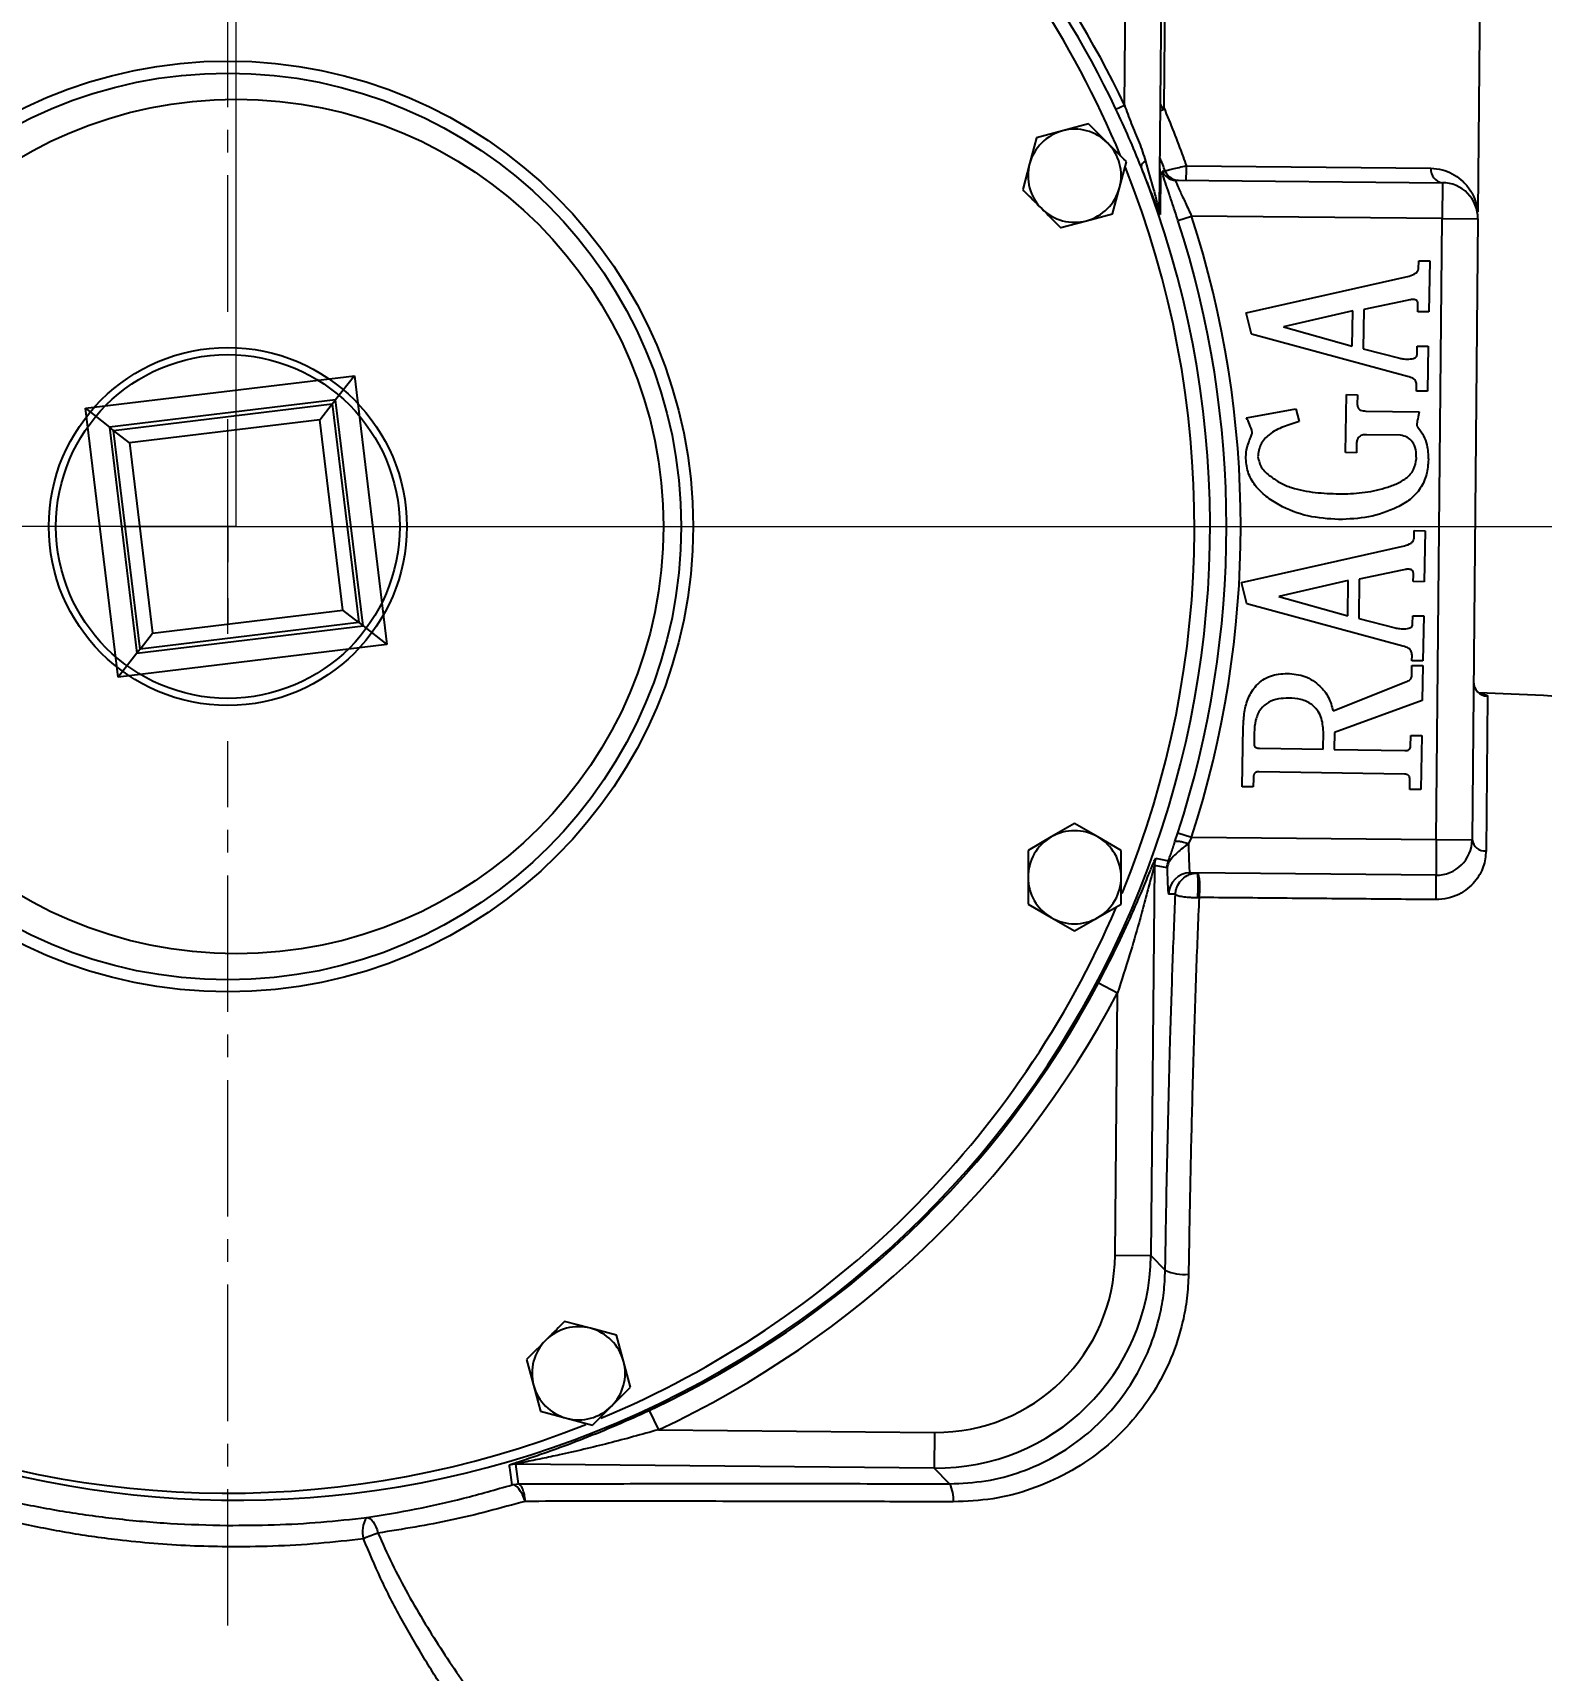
# Model space of a CAD drawing. Header units: millimetres. Extents: x 1964 to 5009, y 569 to 2723.
# Drawn here: x 3377.1 to 3587.8, y 1111.4 to 1340.1 of the extents above; entities that cross this region are included whole.
import ezdxf

# ---------------------------------------------------------------- set-up
doc = ezdxf.new("R2010")
doc.units = ezdxf.units.MM
doc.linetypes.add('CENTER2', pattern=[28.575, 19.05, -3.175, 3.175, -3.175])
doc.linetypes.add('点画线', pattern=[18, 12, -2, 2, -2])
for name, color, linetype, lineweight in [('10', 7, 'Continuous', 0), ('AM_5', 3, 'Continuous', 25), ('中心线层', 1, '点画线', 18)]:
    doc.layers.add(name, color=color, linetype=linetype, lineweight=lineweight)
doc.styles.add('SLDTEXTSTYLE1', font='txt.shx', dxfattribs={"width": 0.7, "bigfont": 'gbcbig.shx'})
doc.dimstyles.new('SLDDIMSTYLE12$0', dxfattribs={"dimtxt": 12, "dimasz": 10, "dimexe": 0, "dimexo": 0.0625, "dimgap": 0.875, "dimtad": 1, "dimdec": 1, "dimlfac": 1.8, "dimrnd": 1e-09, "dimzin": 12, "dimdsep": 46, "dimtxsty": 'SLDTEXTSTYLE1', "dimcen": 0.09, "dimdle": 8.16, "dimclrd": 3, "dimclre": 3, "dimadec": 0, "dimazin": 3, "dimtfac": 1, "dimtdec": 1, "dimtofl": 0, "dimtmove": 0, "dimatfit": 3, "dimfxl": 0, "dimfrac": 2, "dimtolj": 1, "dimlwd": 5, "dimlwe": 5, "dimarcsym": 0})

# ---------------------------------------------------------------- blocks, each defined once
blk = doc.blocks.new('*U49')
at = {"layer": '中心线层', "color": 0, "linetype": 'CENTER2', "transparency": 16777216}
for p, q in [((0, 30), (0, 153.5)), ((30, 0), (153.5, 0)), ((0, -153.5), (0, -30))]:
    blk.add_line(p, q, dxfattribs=at)
at = {"layer": '中心线层', "color": 0, "linetype": 'Continuous', "transparency": 16777216}
for p, q in [((0, -15), (0, 15)), ((-15, 0), (15, 0))]:
    blk.add_line(p, q, dxfattribs=at)
blk = doc.blocks.new('*D55')
at = {"layer": 'AM_5', "color": 3, "lineweight": 5, "transparency": 16777216}
blk.add_line((2888.44, 1183.2), (2888.44, 1435.38), dxfattribs=at)
at = {"layer": 'AM_5', "color": 3, "linetype": 'Continuous', "lineweight": 5, "transparency": 16777216}
for p, q in [((2898.44, 1435.38), (3395.56, 1435.38)), ((3405.56, 1271.2), (3405.56, 1435.38))]:
    blk.add_line(p, q, dxfattribs=at)
at = {"layer": 'AM_5', "color": 3, "transparency": 16777216}
for points in [[(2898.44, 1437.05), (2898.44, 1433.71), (2888.44, 1435.38)], [(3395.56, 1437.05), (3395.56, 1433.71), (3405.56, 1435.38)]]:
    blk.add_solid(points, dxfattribs=at)
at = {"layer": 'Defpoints', "color": 0, "transparency": 16777216}
for p in [(3405.56, 1435.38), (3405.56, 1271.14), (2888.44, 1183.14)]:
    blk.add_point(p, dxfattribs=at)
at = {"layer": 'AM_5', "color": 0, "transparency": 16777216, "insert": (3144.83, 1449.97), "char_height": 12, "width": 2.3333, "attachment_point": 5, "style": 'SLDTEXTSTYLE1'}
blk.add_mtext('\\A1;{\\H2.28571x;520}', dxfattribs=at)
blk = doc.blocks.new('*D56')
at = {"layer": 'AM_5', "color": 3, "lineweight": 5, "transparency": 16777216}
blk.add_line((3405.56, 1271.2), (3405.56, 1710.25), dxfattribs=at)
at = {"layer": 'AM_5', "color": 3, "linetype": 'Continuous', "lineweight": 5, "transparency": 16777216}
for p, q in [((3415.56, 1710.25), (3805.86, 1710.25)), ((3815.86, 1235.47), (3815.86, 1710.25))]:
    blk.add_line(p, q, dxfattribs=at)
at = {"layer": 'AM_5', "color": 3, "transparency": 16777216}
for points in [[(3415.56, 1711.91), (3415.56, 1708.58), (3405.56, 1710.25)], [(3805.86, 1711.91), (3805.86, 1708.58), (3815.86, 1710.25)]]:
    blk.add_solid(points, dxfattribs=at)
at = {"layer": 'Defpoints', "color": 0, "transparency": 16777216}
for p in [(3815.86, 1710.25), (3405.56, 1271.14), (3815.86, 1235.41)]:
    blk.add_point(p, dxfattribs=at)
at = {"layer": 'AM_5', "color": 0, "transparency": 16777216, "insert": (3610.71, 1724.84), "char_height": 12, "attachment_point": 5, "style": 'SLDTEXTSTYLE1'}
blk.add_mtext('\\A1;{\\H2.28571x;410}', dxfattribs=at)
blk = doc.blocks.new('*D59')
at = {"layer": 'AM_5', "color": 3, "lineweight": 5, "transparency": 16777216}
blk.add_line((3405.49, 1271.14), (2987.04, 1271.14), dxfattribs=at)
at = {"layer": 'AM_5', "color": 3, "linetype": 'Continuous', "lineweight": 5, "transparency": 16777216}
for p, q in [((2987.04, 1261.14), (2987.04, 942.26)), ((3403.59, 932.26), (2987.04, 932.26))]:
    blk.add_line(p, q, dxfattribs=at)
at = {"layer": 'AM_5', "color": 3, "transparency": 16777216}
for points in [[(2985.38, 1261.14), (2988.71, 1261.14), (2987.04, 1271.14)], [(2985.38, 942.26), (2988.71, 942.26), (2987.04, 932.26)]]:
    blk.add_solid(points, dxfattribs=at)
at = {"layer": 'Defpoints', "color": 0, "transparency": 16777216}
for p in [(3405.56, 1271.14), (2987.04, 932.26), (3403.66, 932.26)]:
    blk.add_point(p, dxfattribs=at)
at = {"layer": 'AM_5', "color": 0, "transparency": 16777216, "insert": (2972.45, 1024.24), "char_height": 12, "attachment_point": 5, "rotation": 90, "style": 'SLDTEXTSTYLE1'}
blk.add_mtext('\\A1;{\\H2.28571x;340}', dxfattribs=at)
blk = doc.blocks.new('*D60')
at = {"layer": 'AM_5', "color": 3, "lineweight": 5, "transparency": 16777216}
blk.add_line((3719.74, 1702.64), (3792.52, 1702.64), dxfattribs=at)
at = {"layer": 'AM_5', "color": 3, "linetype": 'Continuous', "lineweight": 5, "transparency": 16777216}
for p, q in [((3792.52, 1692.64), (3792.52, 1281.14)), ((3405.62, 1271.14), (3792.52, 1271.14))]:
    blk.add_line(p, q, dxfattribs=at)
at = {"layer": 'AM_5', "color": 3, "transparency": 16777216}
for points in [[(3790.86, 1692.64), (3794.19, 1692.64), (3792.52, 1702.64)], [(3790.86, 1281.14), (3794.19, 1281.14), (3792.52, 1271.14)]]:
    blk.add_solid(points, dxfattribs=at)
at = {"layer": 'Defpoints', "color": 0, "transparency": 16777216}
for p in [(3719.68, 1702.64), (3405.56, 1271.14), (3792.52, 1271.14)]:
    blk.add_point(p, dxfattribs=at)
at = {"layer": 'AM_5', "color": 0, "transparency": 16777216, "insert": (3777.94, 1514.29), "char_height": 12, "attachment_point": 5, "rotation": 90, "style": 'SLDTEXTSTYLE1'}
blk.add_mtext('\\A1;{\\H2.28571x;430}', dxfattribs=at)
blk = doc.blocks.new('*D61')
at = {"layer": 'AM_5', "color": 3, "lineweight": 5, "transparency": 16777216}
blk.add_line((3758.82, 1474.08), (3696.47, 1474.08), dxfattribs=at)
at = {"layer": 'AM_5', "color": 3, "linetype": 'Continuous', "lineweight": 5, "transparency": 16777216}
for p, q in [((3696.47, 1464.08), (3696.47, 1281.14)), ((3405.62, 1271.14), (3696.47, 1271.14))]:
    blk.add_line(p, q, dxfattribs=at)
at = {"layer": 'AM_5', "color": 3, "transparency": 16777216}
for points in [[(3694.8, 1464.08), (3698.13, 1464.08), (3696.47, 1474.08)], [(3694.8, 1281.14), (3698.13, 1281.14), (3696.47, 1271.14)]]:
    blk.add_solid(points, dxfattribs=at)
at = {"layer": 'Defpoints', "color": 0, "transparency": 16777216}
for p in [(3758.89, 1474.08), (3405.56, 1271.14), (3696.47, 1271.14)]:
    blk.add_point(p, dxfattribs=at)
at = {"layer": 'AM_5', "color": 0, "transparency": 16777216, "insert": (3681.88, 1372.61), "char_height": 12, "attachment_point": 5, "rotation": 90, "style": 'SLDTEXTSTYLE1'}
blk.add_mtext('\\A1;{\\H2.28571x;200}', dxfattribs=at)
blk = doc.blocks.new('*D79')
at = {"layer": 'AM_5', "color": 3, "lineweight": 5, "transparency": 16777216}
blk.add_line((3405.53, 1271.06), (3405.53, 1617.03), dxfattribs=at)
at = {"layer": 'AM_5', "color": 3, "linetype": 'Continuous', "lineweight": 5, "transparency": 16777216}
for p, q in [((3415.53, 1617.03), (3488.51, 1617.03)), ((3498.51, 1573.7), (3498.51, 1617.03))]:
    blk.add_line(p, q, dxfattribs=at)
at = {"layer": 'AM_5', "color": 3, "transparency": 16777216}
for points in [[(3415.53, 1618.7), (3415.53, 1615.36), (3405.53, 1617.03)], [(3488.51, 1618.7), (3488.51, 1615.36), (3498.51, 1617.03)]]:
    blk.add_solid(points, dxfattribs=at)
at = {"layer": 'Defpoints', "color": 0, "transparency": 16777216}
for p in [(3498.51, 1617.03), (3498.51, 1573.64), (3405.53, 1271)]:
    blk.add_point(p, dxfattribs=at)
at = {"layer": 'AM_5', "color": 0, "transparency": 16777216, "insert": (3452.02, 1623.91), "char_height": 12, "attachment_point": 5, "style": 'SLDTEXTSTYLE1'}
blk.add_mtext('\\A1;93', dxfattribs=at)
blk = doc.blocks.new('SW_CENTERMARKSYMBOL_12')
at = {"layer": '10', "color": 0}
for p, q in [((0, 1), (0, 1.35)), ((0, 0), (0, 0.5)), ((-1, 0), (-1.35, 0)), ((0, 0), (-0.5, 0)), ((0, 0), (0, -0.5)), ((0, 0), (0.5, 0)), ((1, 0), (1.35, 0)), ((0, -1), (0, -1.35))]:
    blk.add_line(p, q, dxfattribs=at)

msp = doc.modelspace()

# ---------------------------------------------------------------- linework, layer by layer
at = {"color": 7, "linetype": 'Continuous', "lineweight": 25}
for p, q in [((3529.605, 1330.002), (3530.388, 1414.565)), ((3535.388, 1414.518), (3534.47, 1315.366)), ((3535.61, 1384.515), (3535.102, 1329.642)), ((3579.608, 1384.108), (3578.969, 1315.084)), ((3528.41, 1329.435), (3529.605, 1330.002)), ((3534.999, 1329.325), (3534.598, 1329.146)), ((3534.607, 1330.188), (3534.999, 1329.325)), ((3520.96, 1326.403), (3517.335, 1325.432)), ((3524.585, 1327.374), (3520.96, 1326.403)), ((3517.335, 1325.432), (3516.364, 1321.807)), ((3516.364, 1321.807), (3515.393, 1318.182)), ((3528.921, 1318.442), (3529.892, 1322.067)), ((3534.655, 1320.372), (3534.576, 1314.708)), ((3536.737, 1319.502), (3574.007, 1319.157)), ((3538.255, 1321.488), (3572.409, 1321.172)), ((3527.95, 1314.817), (3528.921, 1318.442)), ((3574.007, 1319.157), (3573.961, 1314.157)), ((3520.7, 1312.875), (3524.325, 1313.846)), ((3524.325, 1313.846), (3527.95, 1314.817)), ((3537.081, 1313.863), (3538.982, 1314.481)), ((3573.961, 1314.157), (3538.982, 1314.481)), ((3573.158, 1227.442), (3573.961, 1314.157)), ((3573.961, 1314.157), (3578.96, 1314.111)), ((3578.96, 1314.111), (3578.158, 1227.396)), ((3570.675, 1307.135), (3570.696, 1308.248)), ((3570.696, 1308.248), (3572.232, 1308.223)), ((3572.232, 1308.223), (3572.113, 1301.096)), ((3546.602, 1300.99), (3569.35, 1306.109)), ((3561.503, 1301.269), (3551.811, 1299.021)), ((3561.425, 1296.342), (3561.503, 1301.269)), ((3563.04, 1301.453), (3562.952, 1295.948)), ((3569.04, 1302.714), (3563.04, 1301.453)), ((3570.577, 1301.121), (3570.591, 1302.031)), ((3547.345, 1298.008), (3546.602, 1300.99)), ((3551.811, 1299.021), (3561.425, 1296.342)), ((3572.113, 1301.096), (3570.577, 1301.121)), ((3569.129, 1292.075), (3547.345, 1298.008)), ((3562.952, 1295.948), (3568.05, 1294.654)), ((3570.48, 1295.225), (3570.501, 1296.338)), ((3570.501, 1296.338), (3572.036, 1296.313)), ((3572.036, 1296.313), (3571.93, 1290.037)), ((3384.511, 1287.643), (3422.058, 1292.185)), ((3422.058, 1292.185), (3419.443, 1288.851)), ((3422.058, 1292.185), (3426.599, 1254.639)), ((3570.394, 1290.062), (3570.407, 1290.832)), ((3571.93, 1290.037), (3570.394, 1290.062)), ((3384.511, 1287.643), (3387.845, 1285.029)), ((3389.053, 1250.097), (3384.511, 1287.643)), ((3419.443, 1288.851), (3387.845, 1285.029)), ((3388.444, 1284.56), (3418.974, 1288.253)), ((3417.231, 1286.03), (3418.974, 1288.253)), ((3418.974, 1288.253), (3419.443, 1288.851)), ((3418.974, 1288.253), (3422.667, 1257.723)), ((3423.265, 1257.253), (3419.443, 1288.851)), ((3546.639, 1286.306), (3553.548, 1287.559)), ((3553.548, 1287.559), (3553.981, 1285.794)), ((3560.459, 1281.459), (3560.593, 1289.575)), ((3560.593, 1289.575), (3562.129, 1289.55)), ((3562.129, 1289.55), (3562.105, 1288.154)), ((3417.231, 1286.03), (3390.666, 1282.817)), ((3420.444, 1259.465), (3417.231, 1286.03)), ((3563.311, 1287.26), (3570.743, 1287.137)), ((3387.845, 1285.029), (3391.667, 1253.431)), ((3388.444, 1284.56), (3387.845, 1285.029)), ((3390.666, 1282.817), (3388.444, 1284.56)), ((3392.137, 1254.029), (3388.444, 1284.56)), ((3568.166, 1283.886), (3563.393, 1283.963)), ((3390.666, 1282.817), (3393.88, 1256.252)), ((3561.995, 1281.434), (3560.459, 1281.459)), ((3562.011, 1282.627), (3561.995, 1281.434)), ((3570.041, 1269.469), (3570.062, 1270.582)), ((3570.062, 1270.582), (3571.597, 1270.557)), ((3571.597, 1270.557), (3571.478, 1263.43)), ((3545.967, 1263.324), (3568.715, 1268.443)), ((3568.405, 1265.048), (3562.405, 1263.787)), ((3546.71, 1260.342), (3545.967, 1263.324)), ((3560.868, 1263.604), (3551.177, 1261.355)), ((3560.79, 1258.676), (3560.868, 1263.604)), ((3562.405, 1263.787), (3562.317, 1258.282)), ((3569.942, 1263.455), (3569.956, 1264.365)), ((3571.478, 1263.43), (3569.942, 1263.455)), ((3568.494, 1254.409), (3546.71, 1260.342)), ((3551.177, 1261.355), (3560.79, 1258.676)), ((3393.88, 1256.252), (3420.444, 1259.465)), ((3422.667, 1257.723), (3420.444, 1259.465)), ((3562.317, 1258.282), (3567.415, 1256.988)), ((3569.845, 1257.559), (3569.866, 1258.672)), ((3569.866, 1258.672), (3571.401, 1258.647)), ((3571.401, 1258.647), (3571.295, 1252.371)), ((3391.667, 1253.431), (3423.265, 1257.253)), ((3422.667, 1257.723), (3392.137, 1254.029)), ((3392.137, 1254.029), (3393.88, 1256.252)), ((3422.667, 1257.723), (3423.265, 1257.253)), ((3423.265, 1257.253), (3426.599, 1254.639)), ((3426.599, 1254.639), (3389.053, 1250.097)), ((3391.667, 1253.431), (3389.053, 1250.097)), ((3392.137, 1254.029), (3391.667, 1253.431)), ((3569.719, 1250.214), (3569.744, 1251.749)), ((3569.744, 1251.749), (3571.28, 1251.724)), ((3569.76, 1252.396), (3569.772, 1253.166)), ((3571.295, 1252.371), (3569.76, 1252.396)), ((3571.28, 1251.724), (3571.197, 1246.834)), ((3558.737, 1245.403), (3568.909, 1249.429)), ((3571.197, 1246.834), (3558.928, 1242.351)), ((3580.295, 1247.463), (3580.095, 1225.826)), ((3546.063, 1234.796), (3546.2, 1243.223)), ((3547.722, 1242.347), (3547.697, 1240.785)), ((3557.355, 1240.038), (3557.393, 1242.472)), ((3558.928, 1242.351), (3558.89, 1240.013)), ((3569.559, 1240.428), (3569.584, 1241.963)), ((3569.584, 1241.963), (3571.12, 1241.938)), ((3571.12, 1241.938), (3570.996, 1234.389)), ((3548.478, 1240.184), (3557.355, 1240.038)), ((3558.89, 1240.013), (3568.757, 1239.852)), ((3547.615, 1235.964), (3547.599, 1234.771)), ((3568.699, 1236.556), (3548.421, 1236.888)), ((3569.461, 1234.414), (3569.477, 1235.607)), ((3547.599, 1234.771), (3546.063, 1234.796)), ((3570.996, 1234.389), (3569.461, 1234.414)), ((3522.642, 1229.663), (3519.392, 1227.787)), ((3525.892, 1227.787), (3522.642, 1229.663)), ((3536.662, 1227.137), (3537.067, 1228.376)), ((3537.067, 1228.376), (3538.968, 1227.758)), ((3519.392, 1227.787), (3516.142, 1225.91)), ((3529.142, 1225.91), (3525.892, 1227.787)), ((3538.968, 1227.758), (3538.56, 1226.862)), ((3538.968, 1227.758), (3573.158, 1227.442)), ((3573.158, 1227.442), (3573.112, 1222.442)), ((3573.158, 1227.442), (3578.158, 1227.396)), ((3533.791, 1223.813), (3533.287, 1169.34)), ((3535.57, 1223.494), (3533.791, 1223.813)), ((3573.112, 1222.442), (3538.797, 1222.76)), ((3536.724, 1219.779), (3535.771, 1219.787)), ((3539.851, 1219.323), (3540.028, 1219.324)), ((3516.142, 1218.405), (3519.392, 1216.528)), ((3525.892, 1216.528), (3529.142, 1218.405)), ((3519.392, 1216.528), (3522.642, 1214.652)), ((3522.642, 1214.652), (3525.892, 1216.528)), ((3525.979, 1207.408), (3528.629, 1206.006)), ((3528.29, 1169.387), (3528.629, 1206.006)), ((3528.29, 1169.387), (3533.287, 1169.34)), ((3533.287, 1169.34), (3535.302, 1167.288)), ((3455.052, 1159.163), (3451.427, 1160.134)), ((3458.676, 1158.192), (3455.052, 1159.163)), ((3459.648, 1154.567), (3458.676, 1158.192)), ((3446.119, 1154.827), (3447.091, 1151.202)), ((3460.619, 1150.942), (3459.648, 1154.567)), ((3447.091, 1151.202), (3448.062, 1147.577)), ((3448.062, 1147.577), (3451.687, 1146.606)), ((3451.687, 1146.606), (3455.312, 1145.635)), ((3463.244, 1147.707), (3464.513, 1144.991)), ((3464.513, 1144.991), (3503.075, 1144.634)), ((3503.075, 1144.634), (3503.029, 1139.637)), ((3443.699, 1140.059), (3443.748, 1140.092)), ((3503.029, 1139.637), (3444.565, 1140.179)), ((3444.565, 1140.179), (3444.942, 1137.428)), ((3505.186, 1137.44), (3503.029, 1139.637)), ((3444.085, 1137.311), (3444.942, 1137.428))]:
    msp.add_line(p, q, dxfattribs=at)
at = {"color": 7, "linetype": 'Continuous', "lineweight": 25, "flags": 128}
for points in [[(3534.889, 1320.785), (3535.039, 1320.785), (3535.298, 1320.784)], [(3445.925, 1135), (3445.735, 1135.501), (3445.519, 1135.967), (3445.283, 1136.383), (3445.035, 1136.734), (3444.783, 1137.011), (3444.535, 1137.203), (3444.3, 1137.304), (3444.085, 1137.311)], [(3423.785, 1132.737), (3424.007, 1132.709), (3424.234, 1132.601), (3424.459, 1132.416), (3424.676, 1132.158), (3424.879, 1131.835), (3425.064, 1131.455), (3425.224, 1131.03), (3425.356, 1130.569)]]:
    msp.add_lwpolyline(points, dxfattribs=at)
at = {"color": 7, "linetype": 'Continuous', "lineweight": 25}
for centre, radius in [((3404.386, 1271.141), 65), ((3404.386, 1271.141), 63.318), ((3405.555, 1271.141), 59.677), ((3404.386, 1271.141), 25), ((3404.386, 1271.141), 24)]:
    msp.add_circle(centre, radius, dxfattribs=at)
for centre, radius, start, end in [((3405.555, 1271.141), 135.984, 25.38422, 75.70908), ((3405.555, 1271.141), 137.307, 25.38422, 74.34127), ((3404.386, 1271.141), 135, 22.54914, 66.73848), ((3405.555, 1271.141), 135.984, 21.68503, 25.38422), ((3522.642, 1320.125), 6.5, 105, 165), ((3522.642, 1320.125), 6.5, 45, 105), ((3522.642, 1320.125), 6.5, 345, 45), ((3522.642, 1320.125), 6.5, 165, 225), ((3532.947, 1321.151), 1.059, 111.39304, 167.1143), ((3405.555, 1271.141), 135.984, 212.60173, 21.68503), ((3404.386, 1271.141), 135, 337.69714, 21.79497), ((3536.506, 1321.085), 1.983, 179.47244, 201.05593), ((3536.756, 1321.5), 1.999, 200.95852, 269.45897), ((3537.165, 1321.497), 1.999, 200.89746, 269.45904), ((3447.821, 1321.825), 90.435, 358.51936, 359.78652), ((3574.238, 1320.981), 1.839, 174.06389, 262.77702), ((3522.642, 1320.125), 6.5, 285, 345), ((3573.961, 1314.157), 5, 359.46975, 89.46975), ((3522.642, 1320.125), 6.5, 225, 285), ((3536.449, 1315.348), 1.979, 179.47216, 198.86257), ((3405.555, 1271.141), 138.29, 341.98662, 17.99488), ((3405.555, 1271.141), 140.289, 341.98662, 17.99488), ((3580.358, 1249.458), 1.996, 179.58251, 268.20441), ((3567.897, 877.001), 371.068, 85.48139, 88.26805), ((3522.642, 1222.158), 6.5, 60, 120), ((3522.642, 1222.158), 6.5, 120, 180), ((3522.642, 1222.158), 6.5, 0, 60), ((3573.158, 1227.442), 5, 269.46975, 359.46975), ((3579.95, 1227.627), 1.807, 187.36353, 274.61362), ((3536.793, 1223.784), 3.002, 160.16978, 179.45781), ((3818.803, 2778.289), 1579.383, 259.610153, 259.675889), ((3536.268, 1224.345), 0.533, 165.65502, 200.31928), ((3522.642, 1222.158), 6.5, 180, 240), ((3522.642, 1222.158), 6.5, 300, 0), ((3538.77, 1219.761), 2.999, 89.48721, 179.4872), ((3513.029, 1220.902), 26.868, 356.6307, 3.94416), ((3532.133, 1220.727), 8.019, 349.92227, 14.61049), ((3695.312, 1219.218), 122.243, 178.48867, 180.0874), ((3404.386, 1271.141), 135, 292.70574, 336.77891), ((3522.642, 1222.158), 6.5, 240, 300), ((3405.555, 1271.141), 136.249, 295.04967, 332.11054), ((3405.555, 1271.141), 139.247, 295.04967, 332.11054), ((3537.827, 1172.34), 5.648, 243.45041, 277.40401), ((3453.369, 1152.884), 6.5, 135, 195), ((3453.369, 1152.884), 6.5, 75, 135), ((3453.369, 1152.884), 6.5, 15, 75), ((3453.369, 1152.884), 6.5, 315, 15), ((3453.369, 1152.884), 6.5, 195, 255), ((3453.369, 1152.884), 6.5, 255, 315), ((3404.386, 1271.141), 135, 247.60479, 291.73669), ((3444.537, 1137.177), 3.002, 89.48008, 106.21435), ((1627.617, 884.036), 1834.04, 7.937744, 8.024427), ((3501.631, 1135.427), 4.085, 352.91867, 29.51419), ((3426.661, 1130.788), 3.474, 145.88089, 197.01279), ((3433.617, 1106.731), 25.229, 109.11281, 114.03823)]:
    msp.add_arc(centre, radius, start, end, dxfattribs=at)
for centre, major_axis, ratio, start_param, end_param in [((3538.843, 1227.759), (0.046, 5), 0.0558732, 1.7519417, 3.1415927), ((3535.845, 1227.787), (0.074, 8), 0.0349208, 2.1376065, 3.1415927), ((3503.277, 1169.649), (-21.033, 21.426), 0.9991879, 2.3568035, 3.9263818), ((3503.277, 1169.649), (-17.535, 17.862), 0.9987828, 2.3568035, 3.9263818)]:
    msp.add_ellipse(centre, major_axis=major_axis, ratio=ratio, start_param=start_param, end_param=end_param, dxfattribs=at)
for points, knots in [([(3529.605, 1330.002), (3529.913, 1329.138), (3530.546, 1327.36), (3531.692, 1324.79), (3532.274, 1323.013), (3532.561, 1322.137)], [0, 0, 0, 0, 0.3242836, 0.6667767, 1, 1, 1, 1]), ([(3534.999, 1329.325), (3535.01, 1329.332), (3535.037, 1329.348), (3535.071, 1329.405), (3535.098, 1329.505), (3535.1, 1329.59), (3535.102, 1329.642)], [0, 0, 0, 0, 0.1165665, 0.2655633, 0.5507628, 1, 1, 1, 1]), ([(3535.102, 1329.642), (3536.027, 1327.364), (3537.124, 1324.663), (3538.102, 1321.917), (3538.255, 1321.488)], [0, 0, 0, 0, 0.8435767, 1, 1, 1, 1]), ([(3527.239, 1324.721), (3526.574, 1325.386), (3525.683, 1326.276), (3524.807, 1327.153), (3524.585, 1327.374)], [0, 0, 0, 0, 0.7469333, 1, 1, 1, 1]), ([(3529.892, 1322.067), (3529.869, 1322.091), (3528.994, 1322.965), (3528.104, 1323.855), (3527.239, 1324.721)], [0, 0, 0, 0, 0.0269953, 1, 1, 1, 1]), ([(3532.561, 1322.137), (3532.939, 1320.806), (3533.507, 1318.808), (3534.091, 1316.627), (3534.348, 1315.692), (3534.438, 1315.405), (3534.466, 1315.343), (3534.469, 1315.358), (3534.47, 1315.366)], [0, 0, 0, 0, 0.4986372, 0.7486356, 0.8737899, 0.9399385, 0.9701851, 1, 1, 1, 1]), ([(3535.298, 1320.784), (3535.184, 1321.085), (3534.944, 1321.719), (3534.677, 1322.341), (3534.538, 1322.668)], [0, 0, 0, 0, 0.4753838, 1, 1, 1, 1]), ([(3534.576, 1314.708), (3534.571, 1314.701), (3534.561, 1314.687), (3534.484, 1314.853), (3534.372, 1315.122), (3534.195, 1315.571), (3533.923, 1316.28), (3533.442, 1317.54), (3532.775, 1319.265), (3532.201, 1320.682), (3531.915, 1321.388)], [0, 0, 0, 0, 0.0618743, 0.1258885, 0.1858688, 0.2517245, 0.3674616, 0.5021894, 0.7522187, 1, 1, 1, 1]), ([(3534.521, 1320.857), (3534.536, 1320.812), (3534.587, 1320.656), (3534.641, 1320.469), (3534.651, 1320.404), (3534.655, 1320.372)], [0, 0, 0, 0, 0.1748949, 0.5997666, 1, 1, 1, 1]), ([(3537.081, 1313.863), (3536.865, 1314.525), (3536.432, 1315.85), (3535.819, 1317.687), (3535.284, 1319.301), (3534.894, 1320.533), (3534.891, 1320.701), (3534.889, 1320.785)], [0, 0, 0, 0, 0.1865226, 0.3732572, 0.5600568, 0.779625, 1, 1, 1, 1]), ([(3538.255, 1321.488), (3537.904, 1321.404), (3537.196, 1321.235), (3536.268, 1321.013), (3535.608, 1320.855), (3535.339, 1320.792), (3535.307, 1320.785), (3535.298, 1320.784)], [0, 0, 0, 0, 0.2331196, 0.469709, 0.7023827, 0.9227288, 1, 1, 1, 1]), ([(3536.737, 1319.502), (3536.73, 1319.481), (3536.716, 1319.44), (3536.84, 1319.115), (3537.059, 1318.617), (3537.458, 1317.75), (3538.116, 1316.357), (3538.693, 1315.107), (3538.982, 1314.481)], [0, 0, 0, 0, 0.124139, 0.2508584, 0.3709807, 0.5010025, 0.7503453, 1, 1, 1, 1]), ([(3572.409, 1321.172), (3572.939, 1321.127), (3574.018, 1321.035), (3575.413, 1320.451), (3576.439, 1319.748), (3577.155, 1319.056), (3577.632, 1318.479), (3577.989, 1317.939), (3578.249, 1317.462), (3578.432, 1317.073), (3578.632, 1316.567), (3578.829, 1315.956), (3578.926, 1315.353), (3578.969, 1315.084)], [0, 0, 0, 0, 0.1628704, 0.3314217, 0.4993427, 0.5864084, 0.6692955, 0.7482557, 0.7935025, 0.8354185, 0.8741145, 0.9437361, 1, 1, 1, 1]), ([(3515.393, 1318.182), (3515.614, 1317.96), (3516.491, 1317.084), (3517.381, 1316.193), (3518.046, 1315.528)], [0, 0, 0, 0, 0.2530667, 1, 1, 1, 1]), ([(3518.046, 1315.528), (3518.912, 1314.663), (3519.802, 1313.773), (3520.676, 1312.898), (3520.7, 1312.875)], [0, 0, 0, 0, 0.9730048, 1, 1, 1, 1]), ([(3569.35, 1306.109), (3569.668, 1306.208), (3570.112, 1306.345), (3570.578, 1306.749), (3570.643, 1307.007), (3570.675, 1307.135)], [0, 0, 0, 0, 0.5601282, 0.7808039, 1, 1, 1, 1]), ([(3569.951, 1302.834), (3569.778, 1302.83), (3569.47, 1302.823), (3569.171, 1302.747), (3569.04, 1302.714)], [0, 0, 0, 0, 0.55976568, 1, 1, 1, 1]), ([(3570.591, 1302.031), (3570.59, 1302.158), (3570.589, 1302.336), (3570.54, 1302.558), (3570.445, 1302.73), (3570.213, 1302.807), (3570.038, 1302.825), (3569.951, 1302.834)], [0, 0, 0, 0, 0.3139199, 0.4380097, 0.5609066, 0.7790995, 1, 1, 1, 1]), ([(3568.05, 1294.654), (3568.246, 1294.612), (3568.595, 1294.538), (3568.952, 1294.522), (3569.108, 1294.515)], [0, 0, 0, 0, 0.5600892, 1, 1, 1, 1]), ([(3569.108, 1294.515), (3569.401, 1294.522), (3569.768, 1294.53), (3570.182, 1294.674), (3570.362, 1294.806), (3570.469, 1295.006), (3570.476, 1295.152), (3570.48, 1295.225)], [0, 0, 0, 0, 0.4997087, 0.6253075, 0.74988, 0.8749065, 1, 1, 1, 1]), ([(3570.407, 1290.832), (3570.389, 1291.018), (3570.354, 1291.39), (3569.889, 1291.916), (3569.417, 1292.014), (3569.129, 1292.075)], [0, 0, 0, 0, 0.2801792, 0.5598482, 1, 1, 1, 1]), ([(3562.105, 1288.154), (3562.132, 1287.996), (3562.185, 1287.68), (3562.653, 1287.298), (3563.062, 1287.274), (3563.311, 1287.26)], [0, 0, 0, 0, 0.2792798, 0.559615, 1, 1, 1, 1]), ([(3547.455, 1284.281), (3547.342, 1284.673), (3547.138, 1285.377), (3546.792, 1286.021), (3546.639, 1286.306)], [0, 0, 0, 0, 0.5573748, 1, 1, 1, 1]), ([(3553.981, 1285.794), (3553.251, 1285.571), (3551.792, 1285.125), (3549.881, 1284.172), (3548.488, 1282.671), (3548.317, 1281.467), (3548.231, 1280.865)], [0, 0, 0, 0, 0.2810763, 0.5615149, 0.7809411, 1, 1, 1, 1]), ([(3570.743, 1287.137), (3570.69, 1286.824), (3570.595, 1286.265), (3570.479, 1285.709), (3570.428, 1285.465)], [0, 0, 0, 0, 0.5605094, 1, 1, 1, 1]), ([(3570.428, 1285.465), (3570.434, 1285.342), (3570.445, 1285.12), (3570.596, 1284.961), (3570.664, 1284.891)], [0, 0, 0, 0, 0.5575041, 1, 1, 1, 1]), ([(3546.551, 1280.892), (3546.591, 1281.317), (3546.662, 1282.078), (3546.926, 1282.793), (3547.043, 1283.108)], [0, 0, 0, 0, 0.559723, 1, 1, 1, 1]), ([(3547.043, 1283.108), (3547.129, 1283.324), (3547.284, 1283.709), (3547.403, 1284.106), (3547.455, 1284.281)], [0, 0, 0, 0, 0.5601683, 1, 1, 1, 1]), ([(3563.393, 1283.963), (3563.186, 1283.956), (3562.773, 1283.942), (3562.25, 1283.619), (3562.038, 1283.113), (3562.02, 1282.789), (3562.011, 1282.627)], [0, 0, 0, 0, 0.280911, 0.5582699, 0.7787555, 1, 1, 1, 1]), ([(3570.373, 1280.644), (3570.363, 1281.053), (3570.344, 1281.868), (3569.929, 1282.96), (3569.115, 1283.687), (3568.483, 1283.82), (3568.166, 1283.886)], [0, 0, 0, 0, 0.2808751, 0.5605628, 0.7799317, 1, 1, 1, 1]), ([(3570.664, 1284.891), (3570.922, 1284.531), (3571.44, 1283.814), (3571.973, 1282.306), (3572.022, 1281.169), (3572.052, 1280.474)], [0, 0, 0, 0, 0.2802018, 0.5601492, 1, 1, 1, 1]), ([(3559.511, 1272.113), (3558.071, 1272.21), (3555.191, 1272.403), (3551.783, 1273.723), (3549.356, 1275.28), (3547.799, 1276.792), (3546.71, 1278.723), (3546.604, 1280.169), (3546.551, 1280.892)], [0, 0, 0, 0, 0.250198, 0.5000902, 0.6252933, 0.7503338, 0.8751628, 1, 1, 1, 1]), ([(3548.231, 1280.865), (3548.37, 1280.319), (3548.651, 1279.218), (3549.99, 1278.119), (3551.364, 1277.176), (3553.457, 1276.341), (3556.219, 1275.821), (3558.453, 1275.735), (3559.571, 1275.693)], [0, 0, 0, 0, 0.1232326, 0.2482824, 0.3735693, 0.4988535, 0.7492999, 1, 1, 1, 1]), ([(3559.571, 1275.693), (3560.653, 1275.716), (3562.817, 1275.763), (3565.471, 1276.338), (3567.525, 1277.028), (3568.948, 1277.801), (3570.132, 1279.015), (3570.293, 1280.102), (3570.373, 1280.644)], [0, 0, 0, 0, 0.2504412, 0.5008397, 0.6261308, 0.7511804, 0.8757098, 1, 1, 1, 1]), ([(3572.052, 1280.474), (3572, 1279.77), (3571.896, 1278.364), (3571.008, 1276.406), (3569.55, 1274.841), (3567.092, 1273.453), (3563.732, 1272.296), (3560.918, 1272.174), (3559.511, 1272.113)], [0, 0, 0, 0, 0.1250629, 0.2499226, 0.3747956, 0.499904, 0.7499191, 1, 1, 1, 1]), ([(3568.715, 1268.443), (3569.033, 1268.542), (3569.477, 1268.679), (3569.943, 1269.083), (3570.008, 1269.341), (3570.041, 1269.469)], [0, 0, 0, 0, 0.5601282, 0.7808039, 1, 1, 1, 1]), ([(3569.316, 1265.168), (3569.143, 1265.164), (3568.835, 1265.157), (3568.537, 1265.082), (3568.405, 1265.048)], [0, 0, 0, 0, 0.5597657, 1, 1, 1, 1]), ([(3569.956, 1264.365), (3569.955, 1264.492), (3569.955, 1264.67), (3569.905, 1264.892), (3569.811, 1265.064), (3569.578, 1265.141), (3569.404, 1265.159), (3569.316, 1265.168)], [0, 0, 0, 0, 0.31391986, 0.43800974, 0.56090663, 0.77909947, 1, 1, 1, 1]), ([(3567.415, 1256.988), (3567.611, 1256.946), (3567.96, 1256.872), (3568.317, 1256.856), (3568.474, 1256.849)], [0, 0, 0, 0, 0.5600892, 1, 1, 1, 1]), ([(3568.474, 1256.849), (3568.767, 1256.856), (3569.133, 1256.864), (3569.547, 1257.008), (3569.727, 1257.14), (3569.834, 1257.34), (3569.841, 1257.486), (3569.845, 1257.559)], [0, 0, 0, 0, 0.4997087, 0.6253075, 0.74988, 0.8749065, 1, 1, 1, 1]), ([(3569.772, 1253.166), (3569.754, 1253.352), (3569.719, 1253.724), (3569.254, 1254.25), (3568.782, 1254.349), (3568.494, 1254.409)], [0, 0, 0, 0, 0.2801792, 0.5598482, 1, 1, 1, 1]), ([(3546.2, 1243.223), (3546.234, 1243.901), (3546.301, 1245.257), (3546.85, 1247.234), (3547.967, 1249.101), (3549.924, 1250.463), (3551.532, 1250.565), (3552.337, 1250.615)], [0, 0, 0, 0, 0.187363, 0.3745086, 0.5612143, 0.7801737, 1, 1, 1, 1]), ([(3552.337, 1250.615), (3553.183, 1250.546), (3554.873, 1250.407), (3556.846, 1249.023), (3558.218, 1247.323), (3558.564, 1246.042), (3558.737, 1245.403)], [0, 0, 0, 0, 0.2803422, 0.5595546, 0.7801923, 1, 1, 1, 1]), ([(3568.909, 1249.429), (3569.115, 1249.519), (3569.401, 1249.643), (3569.675, 1249.951), (3569.705, 1250.126), (3569.719, 1250.214)], [0, 0, 0, 0, 0.5604742, 0.7797483, 1, 1, 1, 1]), ([(3552.562, 1247.172), (3552.074, 1247.157), (3551.098, 1247.126), (3549.692, 1246.646), (3548.477, 1245.624), (3547.828, 1244.066), (3547.758, 1242.921), (3547.722, 1242.347)], [0, 0, 0, 0, 0.1870992, 0.3738744, 0.5601486, 0.7795676, 1, 1, 1, 1]), ([(3557.393, 1242.472), (3557.337, 1243.19), (3557.225, 1244.622), (3555.976, 1246.325), (3554.246, 1247.067), (3553.124, 1247.137), (3552.562, 1247.172)], [0, 0, 0, 0, 0.27997044, 0.55873638, 0.77892779, 1, 1, 1, 1]), ([(3579.453, 1247.714), (3579.608, 1247.697), (3580.195, 1247.631), (3580.253, 1247.534), (3580.295, 1247.463)], [0, 0, 0, 0, 0.2647653, 1, 1, 1, 1]), ([(3547.697, 1240.785), (3547.702, 1240.715), (3547.711, 1240.573), (3547.804, 1240.375), (3548.067, 1240.194), (3548.308, 1240.188), (3548.478, 1240.184)], [0, 0, 0, 0, 0.187228, 0.3744391, 0.5604304, 1, 1, 1, 1]), ([(3568.757, 1239.852), (3568.862, 1239.852), (3569.072, 1239.851), (3569.372, 1239.937), (3569.533, 1240.178), (3569.55, 1240.344), (3569.559, 1240.428)], [0, 0, 0, 0, 0.2813469, 0.5592114, 0.7791941, 1, 1, 1, 1]), ([(3548.421, 1236.888), (3548.333, 1236.883), (3548.155, 1236.872), (3547.887, 1236.804), (3547.629, 1236.486), (3547.621, 1236.18), (3547.615, 1235.964)], [0, 0, 0, 0, 0.1871087, 0.3762615, 0.5609695, 1, 1, 1, 1]), ([(3569.477, 1235.607), (3569.476, 1235.74), (3569.475, 1236.004), (3569.35, 1236.388), (3569.014, 1236.538), (3568.804, 1236.55), (3568.699, 1236.556)], [0, 0, 0, 0, 0.2809541, 0.5584494, 0.7790389, 1, 1, 1, 1]), ([(3516.142, 1225.91), (3516.142, 1225.597), (3516.142, 1224.357), (3516.142, 1223.098), (3516.142, 1222.158)], [0, 0, 0, 0, 0.2530667, 1, 1, 1, 1]), ([(3529.142, 1222.158), (3529.142, 1223.098), (3529.142, 1224.357), (3529.142, 1225.597), (3529.142, 1225.91)], [0, 0, 0, 0, 0.7469333, 1, 1, 1, 1]), ([(3535.752, 1224.477), (3535.779, 1224.55), (3535.91, 1224.904), (3536.223, 1225.817), (3536.49, 1226.62), (3536.662, 1227.137)], [0, 0, 0, 0, 0.0857974, 0.4114987, 1, 1, 1, 1]), ([(3538.56, 1226.861), (3538.005, 1226.448), (3537.172, 1225.828), (3536.228, 1224.854), (3535.922, 1224.392), (3535.768, 1224.16)], [0, 0, 0, 0, 0.498626, 0.748287, 1, 1, 1, 1]), ([(3536.662, 1227.137), (3536.709, 1227.166), (3536.802, 1227.225), (3537.249, 1227.19), (3537.855, 1227.072), (3538.325, 1226.932), (3538.56, 1226.862)], [0, 0, 0, 0, 0.2500015, 0.500002, 0.7500015, 1, 1, 1, 1]), ([(3580.095, 1225.826), (3580.023, 1225.097), (3579.878, 1223.641), (3578.862, 1221.829), (3577.577, 1220.544), (3576.323, 1219.733), (3574.793, 1219.14), (3573.643, 1219.068), (3573.069, 1219.031)], [0, 0, 0, 0, 0.2498042, 0.4989794, 0.6243932, 0.7496271, 0.8750278, 1, 1, 1, 1]), ([(3525.979, 1207.408), (3526.806, 1209.011), (3528.46, 1212.216), (3530.392, 1216.395), (3531.888, 1219.851), (3532.889, 1222.268), (3533.55, 1223.894), (3533.887, 1224.687), (3533.944, 1224.767), (3533.969, 1224.802)], [0, 0, 0, 0, 0.2471586, 0.4942516, 0.6433281, 0.7917771, 0.8949186, 0.9533643, 1, 1, 1, 1]), ([(3533.791, 1223.813), (3533.784, 1223.8), (3533.771, 1223.779), (3533.7, 1223.548), (3533.503, 1222.816), (3533.068, 1221.115), (3532.431, 1218.684), (3531.502, 1215.292), (3530.271, 1211.055), (3529.205, 1207.777), (3528.629, 1206.006)], [0, 0, 0, 0, 0.0195494, 0.0331409, 0.0802873, 0.1758773, 0.3274564, 0.4794382, 0.7186455, 1, 1, 1, 1]), ([(3535.57, 1223.494), (3535.57, 1223.498), (3535.575, 1223.831), (3535.664, 1224.155), (3535.752, 1224.477)], [0, 0, 0, 0, 0.0113379, 1, 1, 1, 1]), ([(3535.768, 1224.16), (3535.675, 1223.944), (3535.581, 1223.726), (3535.57, 1223.497), (3535.57, 1223.494)], [0, 0, 0, 0, 0.988646, 1, 1, 1, 1]), ([(3516.142, 1222.158), (3516.142, 1220.933), (3516.142, 1219.675), (3516.142, 1218.438), (3516.142, 1218.405)], [0, 0, 0, 0, 0.97300478, 1, 1, 1, 1]), ([(3529.142, 1218.405), (3529.142, 1218.438), (3529.142, 1219.675), (3529.142, 1220.933), (3529.142, 1222.158)], [0, 0, 0, 0, 0.0269953, 1, 1, 1, 1]), ([(3536.724, 1219.779), (3536.724, 1219.782), (3536.724, 1219.788), (3536.724, 1219.798), (3536.725, 1219.811), (3536.726, 1219.829), (3536.727, 1219.856), (3536.73, 1219.899), (3536.736, 1219.965), (3536.747, 1220.068), (3536.772, 1220.23), (3536.831, 1220.496), (3537.011, 1221.028), (3537.449, 1221.736), (3538.188, 1222.336), (3538.883, 1222.623), (3539.394, 1222.736), (3539.693, 1222.746), (3539.833, 1222.75)], [0, 0, 0, 0, 0.00213552, 0.00466849, 0.00722082, 0.01116908, 0.01727817, 0.0267362, 0.04139976, 0.06421255, 0.1000087, 0.15744131, 0.25588711, 0.48966094, 0.70782428, 0.83342761, 0.92199918, 1, 1, 1, 1]), ([(3535.302, 1167.288), (3535.346, 1170.014), (3535.435, 1175.466), (3535.597, 1183.513), (3535.781, 1191.405), (3535.97, 1198.431), (3536.156, 1204.559), (3536.335, 1209.876), (3536.523, 1214.991), (3536.657, 1218.183), (3536.724, 1219.779)], [0, 0, 0, 0, 0.1393681, 0.2787363, 0.4221541, 0.565572, 0.6732645, 0.780957, 0.8904785, 1, 1, 1, 1]), ([(3536.724, 1219.779), (3536.724, 1219.778), (3536.724, 1219.777), (3536.725, 1219.776), (3536.725, 1219.774), (3536.726, 1219.772), (3536.728, 1219.768), (3536.731, 1219.763), (3536.737, 1219.754), (3536.749, 1219.74), (3536.775, 1219.718), (3536.836, 1219.681), (3537.019, 1219.606), (3537.462, 1219.501), (3538.204, 1219.404), (3538.9, 1219.352), (3539.411, 1219.33), (3539.71, 1219.325), (3539.851, 1219.323)], [0, 0, 0, 0, 0.0021399, 0.0046742, 0.0072301, 0.0111847, 0.0173054, 0.0267853, 0.0414922, 0.0643933, 0.100375, 0.1582086, 0.2575585, 0.4895782, 0.7074963, 0.833144, 0.9218448, 1, 1, 1, 1]), ([(3540.028, 1219.324), (3539.956, 1217.698), (3539.813, 1214.447), (3539.608, 1209.128), (3539.413, 1203.499), (3539.227, 1197.507), (3539.06, 1191.442), (3538.91, 1185.357), (3538.778, 1179.31), (3538.658, 1173.104), (3538.589, 1168.861), (3538.554, 1166.739)], [0, 0, 0, 0, 0.1129349, 0.2258698, 0.3411005, 0.4563312, 0.5741729, 0.6796968, 0.7852206, 0.8926103, 1, 1, 1, 1]), ([(3573.069, 1219.031), (3569.378, 1219.065), (3562.003, 1219.133), (3550.976, 1219.231), (3543.671, 1219.293), (3540.028, 1219.324)], [0, 0, 0, 0, 0.3344331, 0.6681512, 1, 1, 1, 1]), ([(3505.186, 1137.44), (3506.885, 1137.523), (3510.282, 1137.687), (3515.223, 1139.022), (3519.873, 1141.131), (3524.121, 1144.009), (3527.831, 1147.589), (3530.878, 1151.703), (3533.167, 1156.233), (3534.493, 1160.432), (3535.157, 1164.148), (3535.254, 1166.241), (3535.302, 1167.288)], [0, 0, 0, 0, 0.109353, 0.2187142, 0.3280632, 0.4374004, 0.546481, 0.6555284, 0.7606059, 0.865666, 0.9328316, 1, 1, 1, 1]), ([(3538.554, 1166.739), (3538.502, 1165.621), (3538.397, 1163.384), (3537.674, 1159.413), (3536.227, 1154.931), (3533.727, 1150.097), (3530.4, 1145.712), (3526.347, 1141.896), (3521.711, 1138.834), (3516.632, 1136.592), (3511.241, 1135.179), (3507.537, 1135.009), (3505.685, 1134.924)], [0, 0, 0, 0, 0.0664835, 0.1329651, 0.2373496, 0.3417564, 0.4506729, 0.5596283, 0.669444, 0.7792789, 0.8896403, 1, 1, 1, 1]), ([(3451.427, 1160.134), (3451.205, 1159.912), (3450.328, 1159.036), (3449.438, 1158.146), (3448.773, 1157.481)], [0, 0, 0, 0, 0.2530667, 1, 1, 1, 1]), ([(3448.773, 1157.481), (3447.907, 1156.615), (3447.018, 1155.725), (3446.143, 1154.851), (3446.119, 1154.827)], [0, 0, 0, 0, 0.9730048, 1, 1, 1, 1]), ([(3457.965, 1148.288), (3458.63, 1148.953), (3459.521, 1149.844), (3460.397, 1150.72), (3460.619, 1150.942)], [0, 0, 0, 0, 0.7469333, 1, 1, 1, 1]), ([(3455.312, 1145.635), (3455.335, 1145.658), (3456.21, 1146.533), (3457.1, 1147.423), (3457.965, 1148.288)], [0, 0, 0, 0, 0.0269953, 1, 1, 1, 1]), ([(3443.748, 1140.092), (3443.882, 1140.145), (3444.147, 1140.25), (3445.361, 1140.658), (3447.231, 1141.283), (3450.336, 1142.363), (3454.151, 1143.791), (3458.71, 1145.644), (3461.734, 1147.02), (3463.244, 1147.707)], [0, 0, 0, 0, 0.0525833, 0.1042487, 0.233588, 0.352354, 0.5677926, 0.7842244, 1, 1, 1, 1]), ([(3464.513, 1144.991), (3462.204, 1144.349), (3457.587, 1143.065), (3452.137, 1141.796), (3448.231, 1140.958), (3446.326, 1140.568), (3445.194, 1140.333), (3444.789, 1140.244), (3444.597, 1140.197), (3444.575, 1140.184), (3444.565, 1140.179)], [0, 0, 0, 0, 0.3307571, 0.661265, 0.7793778, 0.9018744, 0.946098, 0.9683612, 0.9854268, 1, 1, 1, 1]), ([(3423.785, 1132.737), (3426.083, 1133.115), (3430.585, 1133.855), (3437.36, 1135.378), (3441.822, 1136.661), (3444.085, 1137.311)], [0, 0, 0, 0, 0.3393773, 0.6649808, 1, 1, 1, 1]), ([(3444.942, 1137.428), (3449.836, 1137.443), (3459.624, 1137.473), (3474.612, 1137.486), (3489.788, 1137.479), (3500.054, 1137.453), (3505.186, 1137.44)], [0, 0, 0, 0, 0.24906391, 0.49812915, 0.74906425, 1, 1, 1, 1]), ([(3374.185, 1134.964), (3376.54, 1134.494), (3381.226, 1133.561), (3388.703, 1132.543), (3396.398, 1131.838), (3401.634, 1131.711), (3404.264, 1131.646)], [0, 0, 0, 0, 0.2508376, 0.4992015, 0.7483815, 1, 1, 1, 1]), ([(3445.925, 1135), (3442.504, 1134.067), (3435.655, 1132.2), (3428.791, 1131.113), (3425.356, 1130.569)], [0, 0, 0, 0, 0.4994781, 1, 1, 1, 1]), ([(3505.685, 1134.924), (3503.719, 1134.931), (3497.819, 1134.952), (3488.035, 1134.979), (3475.104, 1135.002), (3461.012, 1135.012), (3450.957, 1135.004), (3445.925, 1135)], [0, 0, 0, 0, 0.0968115, 0.2904543, 0.4843107, 0.7418988, 1, 1, 1, 1]), ([(3404.237, 1128.648), (3402.525, 1128.682), (3399.112, 1128.75), (3394.031, 1129.085), (3388.217, 1129.667), (3381.702, 1130.597), (3377.111, 1131.551), (3374.804, 1132.03)], [0, 0, 0, 0, 0.1675022, 0.3339699, 0.5008822, 0.7492364, 1, 1, 1, 1]), ([(3404.264, 1131.646), (3406.468, 1131.655), (3410.875, 1131.672), (3417.428, 1132.047), (3421.666, 1132.507), (3423.785, 1132.737)], [0, 0, 0, 0, 0.3333806, 0.6665454, 1, 1, 1, 1]), ([(3423.339, 1129.772), (3421.252, 1129.534), (3417.099, 1129.062), (3410.686, 1128.677), (3406.389, 1128.658), (3404.237, 1128.648)], [0, 0, 0, 0, 0.3354831, 0.6671857, 1, 1, 1, 1]), ([(3469.968, 1063.536), (3469.466, 1064.108), (3468.446, 1065.268), (3466.616, 1067.368), (3464.769, 1069.505), (3462.986, 1071.584), (3460.478, 1074.533), (3457.113, 1078.547), (3452.835, 1083.776), (3448.369, 1089.405), (3443.806, 1095.382), (3439.254, 1101.649), (3435.14, 1107.704), (3431.579, 1113.364), (3428.516, 1118.698), (3425.704, 1124.116), (3424.111, 1127.926), (3423.339, 1129.772)], [0, 0, 0, 0, 0.0595747, 0.1209562, 0.163076, 0.206264, 0.2506137, 0.3332282, 0.4168663, 0.5006421, 0.5835312, 0.6674878, 0.7505293, 0.8140491, 0.874927, 0.9394163, 1, 1, 1, 1]), ([(3425.356, 1130.569), (3425.995, 1129.132), (3427.281, 1126.239), (3429.517, 1122.032), (3431.893, 1117.956), (3434.393, 1114.008), (3436.992, 1110.153), (3439.517, 1106.601), (3441.944, 1103.324), (3444.195, 1100.375), (3446.682, 1097.207), (3449.139, 1094.157), (3451.596, 1091.179), (3453.804, 1088.549), (3455.945, 1086.04), (3457.952, 1083.718), (3459.873, 1081.523), (3461.702, 1079.454), (3463.517, 1077.423), (3465.248, 1075.499), (3466.892, 1073.688), (3468.386, 1072.055), (3469.949, 1070.356), (3471.508, 1068.671), (3472.967, 1067.104), (3474.356, 1065.621), (3475.401, 1064.509), (3475.844, 1064.04), (3475.774, 1064.114), (3475.766, 1064.122)], [0, 0, 0, 0, 0.0407708, 0.0820753, 0.1240713, 0.1642771, 0.2052435, 0.2476181, 0.2812635, 0.3159766, 0.3495242, 0.3934236, 0.4270429, 0.4613801, 0.4951175, 0.5272403, 0.5573162, 0.5891294, 0.6194352, 0.6520742, 0.6836084, 0.714046, 0.7433991, 0.7861954, 0.8276454, 0.8678495, 0.930543, 0.9920819, 1, 1, 1, 1])]:
    msp.add_open_spline(points, degree=3, knots=knots, dxfattribs=at)
msp.add_open_spline([(3445.925, 1135), (3445.891, 1135.324), (3445.823, 1135.971), (3445.589, 1136.748), (3445.288, 1137.294), (3445.057, 1137.383), (3444.942, 1137.428)], degree=3, dxfattribs=at)

# ---------------------------------------------------------------- block references
at = {"layer": '10', "xscale": 10, "yscale": 10, "zscale": 10}
msp.add_blockref('SW_CENTERMARKSYMBOL_12', (3404.386, 1271.141), dxfattribs=at)
at = {"layer": '中心线层', "linetype": 'CENTER2'}
msp.add_blockref('*U49', (3404.386, 1271.141), dxfattribs=at)

# ---------------------------------------------------------------- dimensions: what is measured, and where the dimension line sits
at = {"layer": 'AM_5'}
for base, p1, p2, text, picture, middle in [((3815.859, 1710.247), (3405.555, 1271.141), (3815.859, 1235.409), '{\\H2.28571x;410}', '*D56', (3610.707, 1710.247)), ((3405.555, 1435.382), (2888.438, 1183.141), (3405.555, 1271.141), '{\\H2.28571x;520}', '*D55', (3144.826, 1435.382))]:
    dim = msp.add_linear_dim(base=base, p1=p1, p2=p2, text=text, dimstyle='SLDDIMSTYLE12$0', override={"dimlfac": 1}, dxfattribs=at)
    dim.commit()
    dim.dimension.update_dxf_attribs({"geometry": picture, "text_midpoint": middle, "dimtype": 160})
for base, p1, p2, text, picture, middle in [((3792.525, 1271.141), (3719.681, 1702.641), (3405.555, 1271.141), '{\\H2.28571x;430}', '*D60', (3792.525, 1514.285)), ((3696.468, 1271.141), (3758.887, 1474.084), (3405.555, 1271.141), '{\\H2.28571x;200}', '*D61', (3696.468, 1372.613)), ((2987.043, 932.263), (3405.555, 1271.141), (3403.657, 932.263), '{\\H2.28571x;340}', '*D59', (2987.043, 1024.241))]:
    dim = msp.add_linear_dim(base=base, p1=p1, p2=p2, angle=90, text=text, dimstyle='SLDDIMSTYLE12$0', override={"dimlfac": 1}, dxfattribs=at)
    dim.commit()
    dim.dimension.update_dxf_attribs({"geometry": picture, "text_midpoint": middle, "dimtype": 160})
dim = msp.add_linear_dim(base=(3498.511, 1617.031), p1=(3405.526, 1270.999), p2=(3498.511, 1573.641), dimstyle='SLDDIMSTYLE12$0', override={"dimlfac": 1, "dimpost": ''}, dxfattribs=at)
dim.commit()
dim.dimension.update_dxf_attribs({"geometry": '*D79', "text_midpoint": (3452.018, 1623.906)})

doc.saveas('drawing.dxf')
